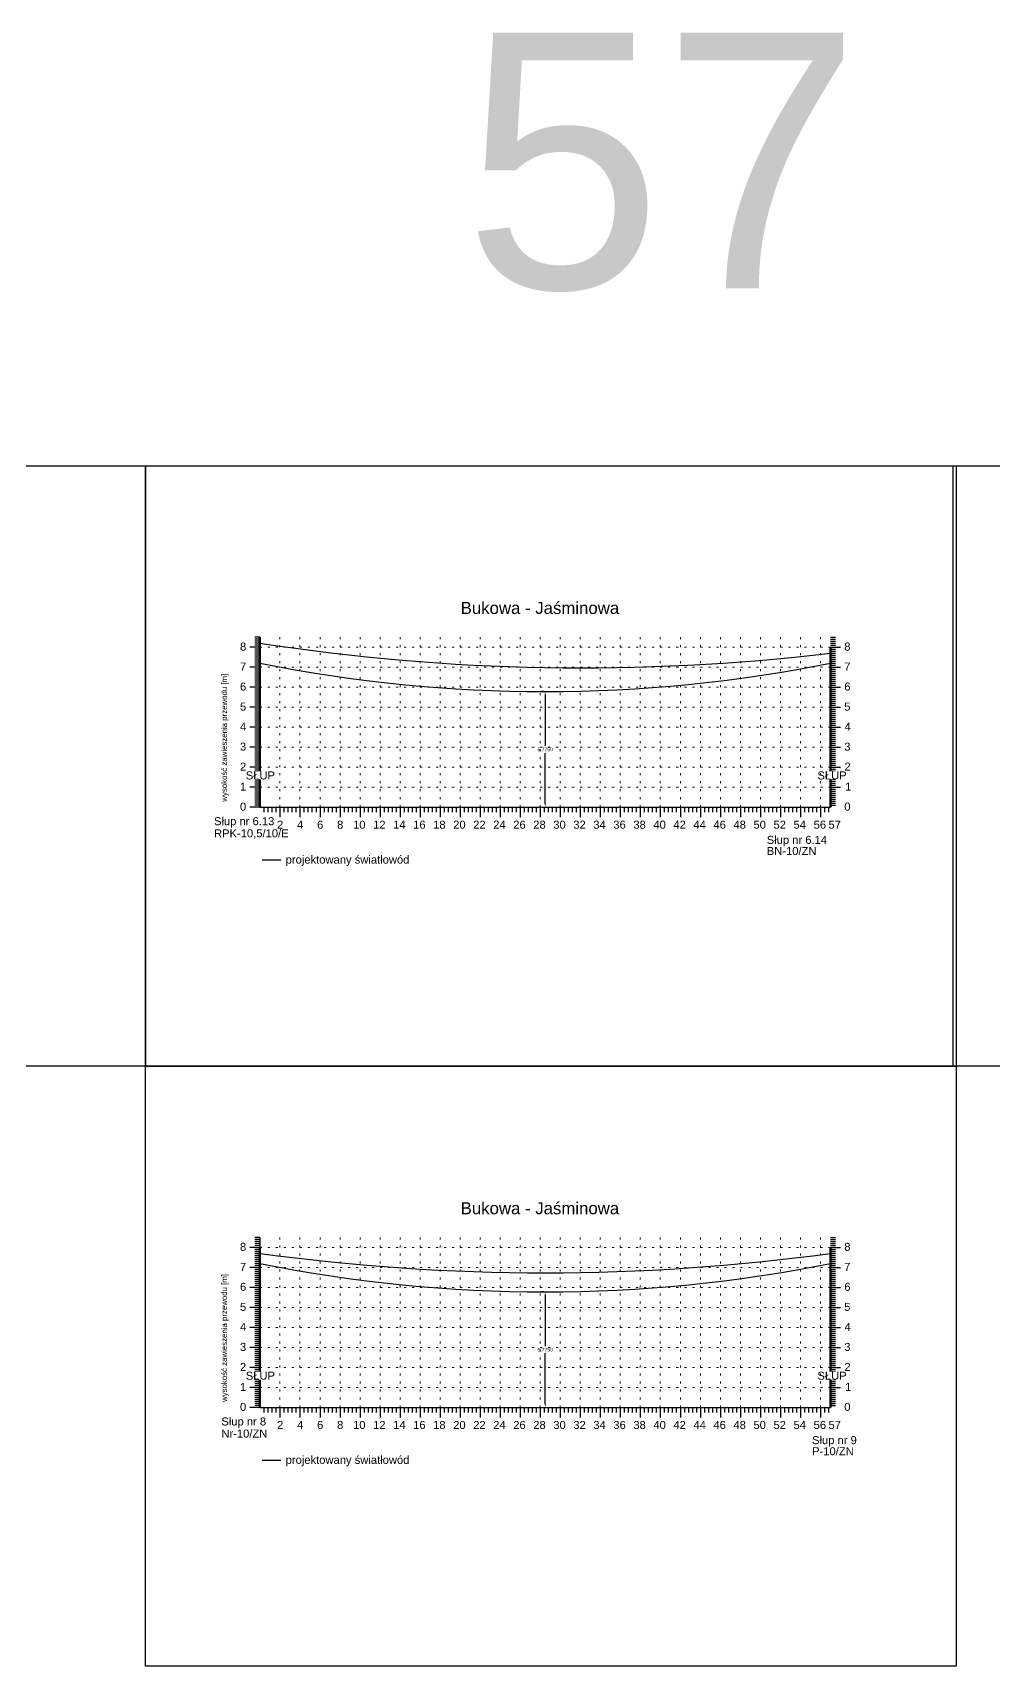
# Model space of a CAD drawing. Header units: metres. Extents: x -155 to 1812, y 681 to 886.
# Drawn here: x 1465.5 to 1513.5, y 800.5 to 882.2 of the extents above; entities that cross this region are included whole.
import ezdxf

# ---------------------------------------------------------------- set-up
doc = ezdxf.new("R2010")
doc.units = ezdxf.units.M
doc.header["$MEASUREMENT"] = 0
doc.linetypes.add('ACAD_ISO07W100', pattern=[3, 0, -3])
doc.styles.get("Standard").update_dxf_attribs({"font": 'arial.ttf'})
doc.dimstyles.get("Standard").update_dxf_attribs({"dimtxt": 0.18, "dimasz": 0.18, "dimexe": 0.18, "dimexo": 0.0625, "dimgap": 0.09, "dimtad": 0, "dimtih": 1, "dimtoh": 1, "dimdec": 4, "dimzin": 0, "dimdsep": 46, "dimtxsty": 'Standard', "dimcen": 0.09, "dimadec": 0, "dimazin": 0, "dimtfac": 1, "dimtdec": 4, "dimtofl": 0, "dimtmove": 0, "dimatfit": 3, "dimfxl": 1, "dimtolj": 1, "dimtzin": 0, "dimarcsym": 0})

# ---------------------------------------------------------------- blocks, each defined once
blk = doc.blocks.new('*D280')
at = {"color": 0, "lineweight": -2}
for p, q in [((1491.063, 849.236), (1490.945, 849.236)), ((1491.125, 849.056), (1491.125, 846.53)), ((1491.125, 843.641), (1491.125, 846.166)), ((1479.538, 843.461), (1491.305, 843.461))]:
    blk.add_line(p, q, dxfattribs=at)
at = {"color": 0}
for points in [[(1491.155, 849.056), (1491.095, 849.056), (1491.125, 849.236)], [(1491.095, 843.641), (1491.155, 843.641), (1491.125, 843.461)]]:
    blk.add_solid(points, dxfattribs=at)
at = {"layer": 'Defpoints', "color": 0}
for p in [(1491.125, 849.236), (1479.475, 843.461), (1491.125, 843.461)]:
    blk.add_point(p, dxfattribs=at)
at = {"color": 0, "lineweight": 25, "insert": (1491.125, 846.348), "char_height": 0.18, "attachment_point": 5}
blk.add_mtext('\\A1;5.7750', dxfattribs=at)
blk = doc.blocks.new('*D302')
at = {"color": 0, "lineweight": -2}
for p, q in [((1491.063, 819.236), (1490.945, 819.236)), ((1491.125, 819.056), (1491.125, 816.53)), ((1491.125, 813.641), (1491.125, 816.166)), ((1479.538, 813.461), (1491.305, 813.461))]:
    blk.add_line(p, q, dxfattribs=at)
at = {"color": 0}
for points in [[(1491.155, 819.056), (1491.095, 819.056), (1491.125, 819.236)], [(1491.095, 813.641), (1491.155, 813.641), (1491.125, 813.461)]]:
    blk.add_solid(points, dxfattribs=at)
at = {"layer": 'Defpoints', "color": 0}
for p in [(1491.125, 819.236), (1479.475, 813.461), (1491.125, 813.461)]:
    blk.add_point(p, dxfattribs=at)
at = {"color": 0, "lineweight": 25, "insert": (1491.125, 816.348), "char_height": 0.18, "attachment_point": 5}
blk.add_mtext('\\A1;5.7750', dxfattribs=at)

msp = doc.modelspace()

# ---------------------------------------------------------------- linework, layer by layer
for p, q in [((1476.87549, 851.96078), (1476.62549, 851.96078)), ((1476.87549, 851.86078), (1476.62549, 851.86078)), ((1476.87549, 851.76078), (1476.62549, 851.76078)), ((1476.87549, 851.66078), (1476.62549, 851.66078)), ((1476.87549, 851.96078), (1476.87549, 843.46078)), ((1505.37549, 851.96078), (1505.62549, 851.96078)), ((1505.37549, 851.86078), (1505.62549, 851.86078)), ((1505.37549, 851.76078), (1505.62549, 851.76078)), ((1505.37549, 851.66078), (1505.62549, 851.66078)), ((1476.87549, 851.46078), (1476.37549, 851.46078)), ((1476.87549, 851.46078), (1476.37549, 851.46078)), ((1476.87549, 851.56078), (1476.62549, 851.56078)), ((1476.87549, 851.36078), (1476.62549, 851.36078)), ((1476.87549, 851.26078), (1476.62549, 851.26078)), ((1476.87549, 851.16078), (1476.62549, 851.16078)), ((1476.87549, 851.06078), (1476.62549, 851.06078)), ((1476.87549, 850.96078), (1476.62549, 850.96078)), ((1476.87549, 850.86078), (1476.62549, 850.86078)), ((1476.87549, 850.76078), (1476.62549, 850.76078)), ((1505.37549, 851.56078), (1505.62549, 851.56078)), ((1505.37549, 851.46078), (1505.37549, 843.46078)), ((1505.37549, 851.46078), (1505.87549, 851.46078)), ((1505.37549, 851.46078), (1505.87549, 851.46078)), ((1505.37549, 851.36078), (1505.62549, 851.36078)), ((1505.37549, 851.26078), (1505.62549, 851.26078)), ((1505.37549, 851.16078), (1505.62549, 851.16078)), ((1505.37549, 851.06078), (1505.62549, 851.06078)), ((1505.37549, 850.96078), (1505.62549, 850.96078)), ((1505.37549, 850.86078), (1505.62549, 850.86078)), ((1505.37549, 850.76078), (1505.62549, 850.76078)), ((1476.87549, 850.46078), (1476.37549, 850.46078)), ((1476.87549, 850.46078), (1476.37549, 850.46078)), ((1476.87549, 850.66078), (1476.62549, 850.66078)), ((1476.87549, 850.56078), (1476.62549, 850.56078)), ((1476.87549, 850.36078), (1476.62549, 850.36078)), ((1476.87549, 850.26078), (1476.62549, 850.26078)), ((1476.87549, 850.16078), (1476.62549, 850.16078)), ((1476.87549, 850.06078), (1476.62549, 850.06078)), ((1476.87549, 849.96078), (1476.62549, 849.96078)), ((1505.37549, 850.66078), (1505.62549, 850.66078)), ((1505.37549, 850.56078), (1505.62549, 850.56078)), ((1505.37549, 850.46078), (1505.87549, 850.46078)), ((1505.37549, 850.46078), (1505.87549, 850.46078)), ((1505.37549, 850.36078), (1505.62549, 850.36078)), ((1505.37549, 850.26078), (1505.62549, 850.26078)), ((1505.37549, 850.16078), (1505.62549, 850.16078)), ((1505.37549, 850.06078), (1505.62549, 850.06078)), ((1505.37549, 849.96078), (1505.62549, 849.96078)), ((1476.87549, 849.46078), (1476.37549, 849.46078)), ((1476.87549, 849.46078), (1476.37549, 849.46078)), ((1476.87549, 849.86078), (1476.62549, 849.86078)), ((1476.87549, 849.76078), (1476.62549, 849.76078)), ((1476.87549, 849.66078), (1476.62549, 849.66078)), ((1476.87549, 849.56078), (1476.62549, 849.56078)), ((1476.87549, 849.36078), (1476.62549, 849.36078)), ((1476.87549, 849.26078), (1476.62549, 849.26078)), ((1476.87549, 849.16078), (1476.62549, 849.16078)), ((1505.37549, 849.86078), (1505.62549, 849.86078)), ((1505.37549, 849.76078), (1505.62549, 849.76078)), ((1505.37549, 849.66078), (1505.62549, 849.66078)), ((1505.37549, 849.56078), (1505.62549, 849.56078)), ((1505.37549, 849.46078), (1505.87549, 849.46078)), ((1505.37549, 849.46078), (1505.87549, 849.46078)), ((1505.37549, 849.36078), (1505.62549, 849.36078)), ((1505.37549, 849.26078), (1505.62549, 849.26078)), ((1505.37549, 849.16078), (1505.62549, 849.16078)), ((1476.87549, 848.46078), (1476.37549, 848.46078)), ((1476.87549, 848.46078), (1476.37549, 848.46078)), ((1476.87549, 849.06078), (1476.62549, 849.06078)), ((1476.87549, 848.96078), (1476.62549, 848.96078)), ((1476.87549, 848.86078), (1476.62549, 848.86078)), ((1476.87549, 848.76078), (1476.62549, 848.76078)), ((1476.87549, 848.66078), (1476.62549, 848.66078)), ((1476.87549, 848.56078), (1476.62549, 848.56078)), ((1476.87549, 848.36078), (1476.62549, 848.36078)), ((1505.37549, 849.06078), (1505.62549, 849.06078)), ((1505.37549, 848.96078), (1505.62549, 848.96078)), ((1505.37549, 848.86078), (1505.62549, 848.86078)), ((1505.37549, 848.76078), (1505.62549, 848.76078)), ((1505.37549, 848.66078), (1505.62549, 848.66078)), ((1505.37549, 848.56078), (1505.62549, 848.56078)), ((1505.37549, 848.46078), (1505.87549, 848.46078)), ((1505.37549, 848.46078), (1505.87549, 848.46078)), ((1505.37549, 848.36078), (1505.62549, 848.36078)), ((1476.87549, 848.26078), (1476.62549, 848.26078)), ((1476.87549, 848.16078), (1476.62549, 848.16078)), ((1476.87549, 848.06078), (1476.62549, 848.06078)), ((1476.87549, 847.96078), (1476.62549, 847.96078)), ((1476.87549, 847.86078), (1476.62549, 847.86078)), ((1476.87549, 847.76078), (1476.62549, 847.76078)), ((1476.87549, 847.66078), (1476.62549, 847.66078)), ((1476.87549, 847.56078), (1476.62549, 847.56078)), ((1505.37549, 848.26078), (1505.62549, 848.26078)), ((1505.37549, 848.16078), (1505.62549, 848.16078)), ((1505.37549, 848.06078), (1505.62549, 848.06078)), ((1505.37549, 847.96078), (1505.62549, 847.96078)), ((1505.37549, 847.86078), (1505.62549, 847.86078)), ((1505.37549, 847.76078), (1505.62549, 847.76078)), ((1505.37549, 847.66078), (1505.62549, 847.66078)), ((1505.37549, 847.56078), (1505.62549, 847.56078)), ((1476.87549, 847.46078), (1476.37549, 847.46078)), ((1476.87549, 847.46078), (1476.37549, 847.46078)), ((1476.87549, 847.36078), (1476.62549, 847.36078)), ((1476.87549, 847.26078), (1476.62549, 847.26078)), ((1476.87549, 847.16078), (1476.62549, 847.16078)), ((1476.87549, 847.06078), (1476.62549, 847.06078)), ((1476.87549, 846.96078), (1476.62549, 846.96078)), ((1476.87549, 846.86078), (1476.62549, 846.86078)), ((1476.87549, 846.76078), (1476.62549, 846.76078)), ((1505.37549, 847.46078), (1505.87549, 847.46078)), ((1505.37549, 847.46078), (1505.87549, 847.46078)), ((1505.37549, 847.36078), (1505.62549, 847.36078)), ((1505.37549, 847.26078), (1505.62549, 847.26078)), ((1505.37549, 847.16078), (1505.62549, 847.16078)), ((1505.37549, 847.06078), (1505.62549, 847.06078)), ((1505.37549, 846.96078), (1505.62549, 846.96078)), ((1505.37549, 846.86078), (1505.62549, 846.86078)), ((1505.37549, 846.76078), (1505.62549, 846.76078)), ((1476.87549, 846.46078), (1476.37549, 846.46078)), ((1476.87549, 846.46078), (1476.37549, 846.46078)), ((1476.87549, 846.66078), (1476.62549, 846.66078)), ((1476.87549, 846.56078), (1476.62549, 846.56078)), ((1476.87549, 846.36078), (1476.62549, 846.36078)), ((1476.87549, 846.26078), (1476.62549, 846.26078)), ((1476.87549, 846.16078), (1476.62549, 846.16078)), ((1476.87549, 846.06078), (1476.62549, 846.06078)), ((1476.87549, 845.96078), (1476.62549, 845.96078)), ((1476.87549, 845.86078), (1476.62549, 845.86078)), ((1505.37549, 846.66078), (1505.62549, 846.66078)), ((1505.37549, 846.56078), (1505.62549, 846.56078)), ((1505.37549, 846.46078), (1505.87549, 846.46078)), ((1505.37549, 846.46078), (1505.87549, 846.46078)), ((1505.37549, 846.36078), (1505.62549, 846.36078)), ((1505.37549, 846.26078), (1505.62549, 846.26078)), ((1505.37549, 846.16078), (1505.62549, 846.16078)), ((1505.37549, 846.06078), (1505.62549, 846.06078)), ((1505.37549, 845.96078), (1505.62549, 845.96078)), ((1505.37549, 845.86078), (1505.62549, 845.86078)), ((1476.87549, 845.46078), (1476.37549, 845.46078)), ((1476.87549, 845.46078), (1476.37549, 845.46078)), ((1476.87549, 845.76078), (1476.62549, 845.76078)), ((1476.87549, 845.66078), (1476.62549, 845.66078)), ((1476.87549, 845.56078), (1476.62549, 845.56078)), ((1476.87549, 845.36078), (1476.62549, 845.36078)), ((1476.87549, 845.26078), (1476.62549, 845.26078)), ((1476.87549, 845.16078), (1476.62549, 845.16078)), ((1476.87549, 845.06078), (1476.62549, 845.06078)), ((1505.37549, 845.76078), (1505.62549, 845.76078)), ((1505.37549, 845.66078), (1505.62549, 845.66078)), ((1505.37549, 845.56078), (1505.62549, 845.56078)), ((1505.37549, 845.46078), (1505.87549, 845.46078)), ((1505.37549, 845.46078), (1505.87549, 845.46078)), ((1505.37549, 845.36078), (1505.62549, 845.36078)), ((1505.37549, 845.26078), (1505.62549, 845.26078)), ((1505.37549, 845.16078), (1505.62549, 845.16078)), ((1505.37549, 845.06078), (1505.62549, 845.06078)), ((1476.87549, 844.46078), (1476.37549, 844.46078)), ((1476.87549, 844.46078), (1476.37549, 844.46078)), ((1476.87549, 844.96078), (1476.62549, 844.96078)), ((1476.87549, 844.86078), (1476.62549, 844.86078)), ((1476.87549, 844.76078), (1476.62549, 844.76078)), ((1476.87549, 844.66078), (1476.62549, 844.66078)), ((1476.87549, 844.56078), (1476.62549, 844.56078)), ((1476.87549, 844.36078), (1476.62549, 844.36078)), ((1476.87549, 844.26078), (1476.62549, 844.26078)), ((1505.37549, 844.96078), (1505.62549, 844.96078)), ((1505.37549, 844.86078), (1505.62549, 844.86078)), ((1505.37549, 844.76078), (1505.62549, 844.76078)), ((1505.37549, 844.66078), (1505.62549, 844.66078)), ((1505.37549, 844.56078), (1505.62549, 844.56078)), ((1505.37549, 844.46078), (1505.87549, 844.46078)), ((1505.37549, 844.46078), (1505.87549, 844.46078)), ((1505.37549, 844.36078), (1505.62549, 844.36078)), ((1505.37549, 844.26078), (1505.62549, 844.26078)), ((1476.87549, 843.46078), (1476.37549, 843.46078)), ((1476.87549, 844.16078), (1476.62549, 844.16078)), ((1476.87549, 844.06078), (1476.62549, 844.06078)), ((1476.87549, 843.96078), (1476.62549, 843.96078)), ((1476.87549, 843.86078), (1476.62549, 843.86078)), ((1476.87549, 843.76078), (1476.62549, 843.76078)), ((1476.87549, 843.66078), (1476.62549, 843.66078)), ((1476.87549, 843.56078), (1476.62549, 843.56078)), ((1476.87549, 843.46078), (1476.62549, 843.46078)), ((1476.87549, 843.46078), (1503.37549, 843.46078)), ((1477.07549, 843.46078), (1477.07549, 843.21078)), ((1477.27549, 843.46078), (1477.27549, 843.21078)), ((1477.47549, 843.46078), (1477.47549, 843.21078)), ((1477.67549, 843.46078), (1477.67549, 843.21078)), ((1477.87549, 843.46078), (1477.87549, 842.96078)), ((1478.07549, 843.46078), (1478.07549, 843.21078)), ((1478.27549, 843.46078), (1478.27549, 843.21078)), ((1478.47549, 843.46078), (1478.47549, 843.21078)), ((1478.67549, 843.46078), (1478.67549, 843.21078)), ((1478.87549, 843.46078), (1478.87549, 842.96078)), ((1479.07549, 843.46078), (1479.07549, 843.21078)), ((1479.27549, 843.46078), (1479.27549, 843.21078)), ((1479.47549, 843.46078), (1479.47549, 843.21078)), ((1479.67549, 843.46078), (1479.67549, 843.21078)), ((1479.87549, 843.46078), (1479.87549, 842.96078)), ((1480.07549, 843.46078), (1480.07549, 843.21078)), ((1480.27549, 843.46078), (1480.27549, 843.21078)), ((1480.47549, 843.46078), (1480.47549, 843.21078)), ((1480.67549, 843.46078), (1480.67549, 843.21078)), ((1480.87549, 843.46078), (1480.87549, 842.96078)), ((1481.07549, 843.46078), (1481.07549, 843.21078)), ((1481.27549, 843.46078), (1481.27549, 843.21078)), ((1481.47549, 843.46078), (1481.47549, 843.21078)), ((1481.67549, 843.46078), (1481.67549, 843.21078)), ((1481.87549, 843.46078), (1481.87549, 842.96078)), ((1482.07549, 843.46078), (1482.07549, 843.21078)), ((1482.27549, 843.46078), (1482.27549, 843.21078)), ((1482.47549, 843.46078), (1482.47549, 843.21078)), ((1482.67549, 843.46078), (1482.67549, 843.21078)), ((1482.87549, 843.46078), (1482.87549, 842.96078)), ((1483.07549, 843.46078), (1483.07549, 843.21078)), ((1483.27549, 843.46078), (1483.27549, 843.21078)), ((1483.47549, 843.46078), (1483.47549, 843.21078)), ((1483.67549, 843.46078), (1483.67549, 843.21078)), ((1483.87549, 843.46078), (1483.87549, 842.96078)), ((1484.07549, 843.46078), (1484.07549, 843.21078)), ((1484.27549, 843.46078), (1484.27549, 843.21078)), ((1484.47549, 843.46078), (1484.47549, 843.21078)), ((1484.67549, 843.46078), (1484.67549, 843.21078)), ((1484.87549, 843.46078), (1484.87549, 842.96078)), ((1485.07549, 843.46078), (1485.07549, 843.21078)), ((1485.27549, 843.46078), (1485.27549, 843.21078)), ((1485.47549, 843.46078), (1485.47549, 843.21078)), ((1485.67549, 843.46078), (1485.67549, 843.21078)), ((1485.87549, 843.46078), (1485.87549, 842.96078)), ((1486.07549, 843.46078), (1486.07549, 843.21078)), ((1486.27549, 843.46078), (1486.27549, 843.21078)), ((1486.47549, 843.46078), (1486.47549, 843.21078)), ((1486.67549, 843.46078), (1486.67549, 843.21078)), ((1486.87549, 843.46078), (1486.87549, 842.96078)), ((1487.07549, 843.46078), (1487.07549, 843.21078)), ((1487.27549, 843.46078), (1487.27549, 843.21078)), ((1487.47549, 843.46078), (1487.47549, 843.21078)), ((1487.67549, 843.46078), (1487.67549, 843.21078)), ((1487.87549, 843.46078), (1487.87549, 842.96078)), ((1488.07549, 843.46078), (1488.07549, 843.21078)), ((1488.27549, 843.46078), (1488.27549, 843.21078)), ((1488.47549, 843.46078), (1488.47549, 843.21078)), ((1488.67549, 843.46078), (1488.67549, 843.21078)), ((1488.87549, 843.46078), (1488.87549, 842.96078)), ((1489.07549, 843.46078), (1489.07549, 843.21078)), ((1489.27549, 843.46078), (1489.27549, 843.21078)), ((1489.47549, 843.46078), (1489.47549, 843.21078)), ((1489.67549, 843.46078), (1489.67549, 843.21078)), ((1489.87549, 843.46078), (1489.87549, 842.96078)), ((1490.07549, 843.46078), (1490.07549, 843.21078)), ((1490.27549, 843.46078), (1490.27549, 843.21078)), ((1490.47549, 843.46078), (1490.47549, 843.21078)), ((1490.67549, 843.46078), (1490.67549, 843.21078)), ((1490.87549, 843.46078), (1490.87549, 842.96078)), ((1491.07549, 843.46078), (1491.07549, 843.21078)), ((1491.27549, 843.46078), (1491.27549, 843.21078)), ((1491.47549, 843.46078), (1491.47549, 843.21078)), ((1491.67549, 843.46078), (1491.67549, 843.21078)), ((1491.87549, 843.46078), (1491.87549, 842.96078)), ((1492.07549, 843.46078), (1492.07549, 843.21078)), ((1492.27549, 843.46078), (1492.27549, 843.21078)), ((1492.47549, 843.46078), (1492.47549, 843.21078)), ((1492.67549, 843.46078), (1492.67549, 843.21078)), ((1492.87549, 843.46078), (1492.87549, 842.96078)), ((1493.07549, 843.46078), (1493.07549, 843.21078)), ((1493.27549, 843.46078), (1493.27549, 843.21078)), ((1493.47549, 843.46078), (1493.47549, 843.21078)), ((1493.67549, 843.46078), (1493.67549, 843.21078)), ((1493.87549, 843.46078), (1493.87549, 842.96078)), ((1494.07549, 843.46078), (1494.07549, 843.21078)), ((1494.27549, 843.46078), (1494.27549, 843.21078)), ((1494.47549, 843.46078), (1494.47549, 843.21078)), ((1494.67549, 843.46078), (1494.67549, 843.21078)), ((1494.87549, 843.46078), (1494.87549, 842.96078)), ((1495.07549, 843.46078), (1495.07549, 843.21078)), ((1495.27549, 843.46078), (1495.27549, 843.21078)), ((1495.47549, 843.46078), (1495.47549, 843.21078)), ((1495.67549, 843.46078), (1495.67549, 843.21078)), ((1495.87549, 843.46078), (1495.87549, 842.96078)), ((1495.87549, 843.46078), (1495.87549, 842.96078)), ((1496.07549, 843.46078), (1496.07549, 843.21078)), ((1496.27549, 843.46078), (1496.27549, 843.21078)), ((1496.47549, 843.46078), (1496.47549, 843.21078)), ((1496.67549, 843.46078), (1496.67549, 843.21078)), ((1496.87549, 843.46078), (1496.87549, 842.96078)), ((1496.87549, 843.46078), (1496.87549, 842.96078)), ((1497.07549, 843.46078), (1497.07549, 843.21078)), ((1497.27549, 843.46078), (1497.27549, 843.21078)), ((1497.47549, 843.46078), (1497.47549, 843.21078)), ((1497.67549, 843.46078), (1497.67549, 843.21078)), ((1497.87549, 843.46078), (1497.87549, 842.96078)), ((1497.87549, 843.46078), (1497.87549, 842.96078)), ((1498.07549, 843.46078), (1498.07549, 843.21078)), ((1498.27549, 843.46078), (1498.27549, 843.21078)), ((1498.47549, 843.46078), (1498.47549, 843.21078)), ((1498.67549, 843.46078), (1498.67549, 843.21078)), ((1498.87549, 843.46078), (1498.87549, 842.96078)), ((1498.87549, 843.46078), (1498.87549, 842.96078)), ((1499.07549, 843.46078), (1499.07549, 843.21078)), ((1499.27549, 843.46078), (1499.27549, 843.21078)), ((1499.47549, 843.46078), (1499.47549, 843.21078)), ((1499.67549, 843.46078), (1499.67549, 843.21078)), ((1499.87549, 843.46078), (1499.87549, 842.96078)), ((1499.87549, 843.46078), (1499.87549, 842.96078)), ((1500.07549, 843.46078), (1500.07549, 843.21078)), ((1500.27549, 843.46078), (1500.27549, 843.21078)), ((1500.47549, 843.46078), (1500.47549, 843.21078)), ((1500.67549, 843.46078), (1500.67549, 843.21078)), ((1500.87549, 843.46078), (1500.87549, 842.96078)), ((1500.87549, 843.46078), (1500.87549, 842.96078)), ((1501.07549, 843.46078), (1501.07549, 843.21078)), ((1501.27549, 843.46078), (1501.27549, 843.21078)), ((1501.37549, 843.46078), (1501.87549, 843.46078)), ((1501.47549, 843.46078), (1501.47549, 843.21078)), ((1501.67549, 843.46078), (1501.67549, 843.21078)), ((1501.87549, 843.46078), (1501.87549, 842.96078)), ((1501.87549, 843.46078), (1501.87549, 842.96078)), ((1502.07549, 843.46078), (1502.07549, 843.21078)), ((1502.27549, 843.46078), (1502.27549, 843.21078)), ((1502.47549, 843.46078), (1502.47549, 843.21078)), ((1502.67549, 843.46078), (1502.67549, 843.21078)), ((1502.87549, 843.46078), (1502.87549, 842.96078)), ((1502.87549, 843.46078), (1502.87549, 842.96078)), ((1503.07549, 843.46078), (1503.07549, 843.21078)), ((1503.27549, 843.46078), (1503.27549, 843.21078)), ((1503.47549, 843.46078), (1503.47549, 843.21078)), ((1503.67549, 843.46078), (1503.67549, 843.21078)), ((1503.87549, 843.46078), (1503.87549, 842.96078)), ((1504.07549, 843.46078), (1504.07549, 843.21078)), ((1504.07549, 843.46078), (1504.07549, 843.21078)), ((1504.27549, 843.46078), (1504.27549, 843.21078)), ((1504.27549, 843.46078), (1504.27549, 843.21078)), ((1504.37549, 843.46078), (1504.62549, 843.46078)), ((1504.47549, 843.46078), (1504.47549, 843.21078)), ((1504.67549, 843.46078), (1504.67549, 843.21078)), ((1504.87549, 843.46078), (1504.87549, 842.96078)), ((1505.07549, 843.46078), (1505.07549, 843.21078)), ((1505.27549, 843.46078), (1505.27549, 843.21078)), ((1505.37549, 844.16078), (1505.62549, 844.16078)), ((1505.37549, 844.06078), (1505.62549, 844.06078)), ((1505.37549, 843.96078), (1505.62549, 843.96078)), ((1505.37549, 843.86078), (1505.62549, 843.86078)), ((1505.37549, 843.76078), (1505.62549, 843.76078)), ((1505.37549, 843.66078), (1505.62549, 843.66078)), ((1505.37549, 843.56078), (1505.62549, 843.56078)), ((1476.87549, 821.46078), (1476.37549, 821.46078)), ((1476.87549, 821.46078), (1476.37549, 821.46078)), ((1476.87549, 821.96078), (1476.62549, 821.96078)), ((1476.87549, 821.86078), (1476.62549, 821.86078)), ((1476.87549, 821.76078), (1476.62549, 821.76078)), ((1476.87549, 821.66078), (1476.62549, 821.66078)), ((1476.87549, 821.56078), (1476.62549, 821.56078)), ((1476.87549, 821.36078), (1476.62549, 821.36078)), ((1476.87549, 821.96078), (1476.87549, 813.46078)), ((1505.37549, 821.96078), (1505.62549, 821.96078)), ((1505.37549, 821.86078), (1505.62549, 821.86078)), ((1505.37549, 821.76078), (1505.62549, 821.76078)), ((1505.37549, 821.66078), (1505.62549, 821.66078)), ((1505.37549, 821.56078), (1505.62549, 821.56078)), ((1505.37549, 821.46078), (1505.37549, 813.46078)), ((1505.37549, 821.46078), (1505.87549, 821.46078)), ((1505.37549, 821.46078), (1505.87549, 821.46078)), ((1505.37549, 821.36078), (1505.62549, 821.36078)), ((1476.87549, 821.26078), (1476.62549, 821.26078)), ((1476.87549, 821.16078), (1476.62549, 821.16078)), ((1476.87549, 821.06078), (1476.62549, 821.06078)), ((1476.87549, 820.96078), (1476.62549, 820.96078)), ((1476.87549, 820.86078), (1476.62549, 820.86078)), ((1476.87549, 820.76078), (1476.62549, 820.76078)), ((1476.87549, 820.66078), (1476.62549, 820.66078)), ((1476.87549, 820.56078), (1476.62549, 820.56078)), ((1505.37549, 821.26078), (1505.62549, 821.26078)), ((1505.37549, 821.16078), (1505.62549, 821.16078)), ((1505.37549, 821.06078), (1505.62549, 821.06078)), ((1505.37549, 820.96078), (1505.62549, 820.96078)), ((1505.37549, 820.86078), (1505.62549, 820.86078)), ((1505.37549, 820.76078), (1505.62549, 820.76078)), ((1505.37549, 820.66078), (1505.62549, 820.66078)), ((1505.37549, 820.56078), (1505.62549, 820.56078)), ((1476.87549, 820.46078), (1476.37549, 820.46078)), ((1476.87549, 820.46078), (1476.37549, 820.46078)), ((1476.87549, 820.36078), (1476.62549, 820.36078)), ((1476.87549, 820.26078), (1476.62549, 820.26078)), ((1476.87549, 820.16078), (1476.62549, 820.16078)), ((1476.87549, 820.06078), (1476.62549, 820.06078)), ((1476.87549, 819.96078), (1476.62549, 819.96078)), ((1476.87549, 819.86078), (1476.62549, 819.86078)), ((1476.87549, 819.76078), (1476.62549, 819.76078)), ((1505.37549, 820.46078), (1505.87549, 820.46078)), ((1505.37549, 820.46078), (1505.87549, 820.46078)), ((1505.37549, 820.36078), (1505.62549, 820.36078)), ((1505.37549, 820.26078), (1505.62549, 820.26078)), ((1505.37549, 820.16078), (1505.62549, 820.16078)), ((1505.37549, 820.06078), (1505.62549, 820.06078)), ((1505.37549, 819.96078), (1505.62549, 819.96078)), ((1505.37549, 819.86078), (1505.62549, 819.86078)), ((1505.37549, 819.76078), (1505.62549, 819.76078)), ((1476.87549, 819.46078), (1476.37549, 819.46078)), ((1476.87549, 819.46078), (1476.37549, 819.46078)), ((1476.87549, 819.66078), (1476.62549, 819.66078)), ((1476.87549, 819.56078), (1476.62549, 819.56078)), ((1476.87549, 819.36078), (1476.62549, 819.36078)), ((1476.87549, 819.26078), (1476.62549, 819.26078)), ((1476.87549, 819.16078), (1476.62549, 819.16078)), ((1476.87549, 819.06078), (1476.62549, 819.06078)), ((1476.87549, 818.96078), (1476.62549, 818.96078)), ((1505.37549, 819.66078), (1505.62549, 819.66078)), ((1505.37549, 819.56078), (1505.62549, 819.56078)), ((1505.37549, 819.46078), (1505.87549, 819.46078)), ((1505.37549, 819.46078), (1505.87549, 819.46078)), ((1505.37549, 819.36078), (1505.62549, 819.36078)), ((1505.37549, 819.26078), (1505.62549, 819.26078)), ((1505.37549, 819.16078), (1505.62549, 819.16078)), ((1505.37549, 819.06078), (1505.62549, 819.06078)), ((1505.37549, 818.96078), (1505.62549, 818.96078)), ((1476.87549, 818.46078), (1476.37549, 818.46078)), ((1476.87549, 818.46078), (1476.37549, 818.46078)), ((1476.87549, 818.86078), (1476.62549, 818.86078)), ((1476.87549, 818.76078), (1476.62549, 818.76078)), ((1476.87549, 818.66078), (1476.62549, 818.66078)), ((1476.87549, 818.56078), (1476.62549, 818.56078)), ((1476.87549, 818.36078), (1476.62549, 818.36078)), ((1476.87549, 818.26078), (1476.62549, 818.26078)), ((1476.87549, 818.16078), (1476.62549, 818.16078)), ((1505.37549, 818.86078), (1505.62549, 818.86078)), ((1505.37549, 818.76078), (1505.62549, 818.76078)), ((1505.37549, 818.66078), (1505.62549, 818.66078)), ((1505.37549, 818.56078), (1505.62549, 818.56078)), ((1505.37549, 818.46078), (1505.87549, 818.46078)), ((1505.37549, 818.46078), (1505.87549, 818.46078)), ((1505.37549, 818.36078), (1505.62549, 818.36078)), ((1505.37549, 818.26078), (1505.62549, 818.26078)), ((1505.37549, 818.16078), (1505.62549, 818.16078)), ((1476.87549, 817.46078), (1476.37549, 817.46078)), ((1476.87549, 817.46078), (1476.37549, 817.46078)), ((1476.87549, 818.06078), (1476.62549, 818.06078)), ((1476.87549, 817.96078), (1476.62549, 817.96078)), ((1476.87549, 817.86078), (1476.62549, 817.86078)), ((1476.87549, 817.76078), (1476.62549, 817.76078)), ((1476.87549, 817.66078), (1476.62549, 817.66078)), ((1476.87549, 817.56078), (1476.62549, 817.56078)), ((1476.87549, 817.36078), (1476.62549, 817.36078)), ((1505.37549, 818.06078), (1505.62549, 818.06078)), ((1505.37549, 817.96078), (1505.62549, 817.96078)), ((1505.37549, 817.86078), (1505.62549, 817.86078)), ((1505.37549, 817.76078), (1505.62549, 817.76078)), ((1505.37549, 817.66078), (1505.62549, 817.66078)), ((1505.37549, 817.56078), (1505.62549, 817.56078)), ((1505.37549, 817.46078), (1505.87549, 817.46078)), ((1505.37549, 817.46078), (1505.87549, 817.46078)), ((1505.37549, 817.36078), (1505.62549, 817.36078)), ((1476.87549, 816.46078), (1476.37549, 816.46078)), ((1476.87549, 816.46078), (1476.37549, 816.46078)), ((1476.87549, 817.26078), (1476.62549, 817.26078)), ((1476.87549, 817.16078), (1476.62549, 817.16078)), ((1476.87549, 817.06078), (1476.62549, 817.06078)), ((1476.87549, 816.96078), (1476.62549, 816.96078)), ((1476.87549, 816.86078), (1476.62549, 816.86078)), ((1476.87549, 816.76078), (1476.62549, 816.76078)), ((1476.87549, 816.66078), (1476.62549, 816.66078)), ((1476.87549, 816.56078), (1476.62549, 816.56078)), ((1505.37549, 817.26078), (1505.62549, 817.26078)), ((1505.37549, 817.16078), (1505.62549, 817.16078)), ((1505.37549, 817.06078), (1505.62549, 817.06078)), ((1505.37549, 816.96078), (1505.62549, 816.96078)), ((1505.37549, 816.86078), (1505.62549, 816.86078)), ((1505.37549, 816.76078), (1505.62549, 816.76078)), ((1505.37549, 816.66078), (1505.62549, 816.66078)), ((1505.37549, 816.56078), (1505.62549, 816.56078)), ((1505.37549, 816.46078), (1505.87549, 816.46078)), ((1505.37549, 816.46078), (1505.87549, 816.46078)), ((1476.87549, 816.36078), (1476.62549, 816.36078)), ((1476.87549, 816.26078), (1476.62549, 816.26078)), ((1476.87549, 816.16078), (1476.62549, 816.16078)), ((1476.87549, 816.06078), (1476.62549, 816.06078)), ((1476.87549, 815.96078), (1476.62549, 815.96078)), ((1476.87549, 815.86078), (1476.62549, 815.86078)), ((1476.87549, 815.76078), (1476.62549, 815.76078)), ((1476.87549, 815.66078), (1476.62549, 815.66078)), ((1505.37549, 816.36078), (1505.62549, 816.36078)), ((1505.37549, 816.26078), (1505.62549, 816.26078)), ((1505.37549, 816.16078), (1505.62549, 816.16078)), ((1505.37549, 816.06078), (1505.62549, 816.06078)), ((1505.37549, 815.96078), (1505.62549, 815.96078)), ((1505.37549, 815.86078), (1505.62549, 815.86078)), ((1505.37549, 815.76078), (1505.62549, 815.76078)), ((1505.37549, 815.66078), (1505.62549, 815.66078)), ((1476.87549, 815.46078), (1476.37549, 815.46078)), ((1476.87549, 815.46078), (1476.37549, 815.46078)), ((1476.87549, 815.56078), (1476.62549, 815.56078)), ((1476.87549, 815.36078), (1476.62549, 815.36078)), ((1476.87549, 815.26078), (1476.62549, 815.26078)), ((1476.87549, 815.16078), (1476.62549, 815.16078)), ((1476.87549, 815.06078), (1476.62549, 815.06078)), ((1476.87549, 814.96078), (1476.62549, 814.96078)), ((1476.87549, 814.86078), (1476.62549, 814.86078)), ((1505.37549, 815.56078), (1505.62549, 815.56078)), ((1505.37549, 815.46078), (1505.87549, 815.46078)), ((1505.37549, 815.46078), (1505.87549, 815.46078)), ((1505.37549, 815.36078), (1505.62549, 815.36078)), ((1505.37549, 815.26078), (1505.62549, 815.26078)), ((1505.37549, 815.16078), (1505.62549, 815.16078)), ((1505.37549, 815.06078), (1505.62549, 815.06078)), ((1505.37549, 814.96078), (1505.62549, 814.96078)), ((1505.37549, 814.86078), (1505.62549, 814.86078)), ((1476.87549, 814.46078), (1476.37549, 814.46078)), ((1476.87549, 814.46078), (1476.37549, 814.46078)), ((1476.87549, 814.76078), (1476.62549, 814.76078)), ((1476.87549, 814.66078), (1476.62549, 814.66078)), ((1476.87549, 814.56078), (1476.62549, 814.56078)), ((1476.87549, 814.36078), (1476.62549, 814.36078)), ((1476.87549, 814.26078), (1476.62549, 814.26078)), ((1476.87549, 814.16078), (1476.62549, 814.16078)), ((1476.87549, 814.06078), (1476.62549, 814.06078)), ((1505.37549, 814.76078), (1505.62549, 814.76078)), ((1505.37549, 814.66078), (1505.62549, 814.66078)), ((1505.37549, 814.56078), (1505.62549, 814.56078)), ((1505.37549, 814.46078), (1505.87549, 814.46078)), ((1505.37549, 814.46078), (1505.87549, 814.46078)), ((1505.37549, 814.36078), (1505.62549, 814.36078)), ((1505.37549, 814.26078), (1505.62549, 814.26078)), ((1505.37549, 814.16078), (1505.62549, 814.16078)), ((1505.37549, 814.06078), (1505.62549, 814.06078)), ((1476.87549, 813.46078), (1476.37549, 813.46078)), ((1476.87549, 813.96078), (1476.62549, 813.96078)), ((1476.87549, 813.86078), (1476.62549, 813.86078)), ((1476.87549, 813.76078), (1476.62549, 813.76078)), ((1476.87549, 813.66078), (1476.62549, 813.66078)), ((1476.87549, 813.56078), (1476.62549, 813.56078)), ((1476.87549, 813.46078), (1476.62549, 813.46078)), ((1476.87549, 813.46078), (1503.37549, 813.46078)), ((1477.07549, 813.46078), (1477.07549, 813.21078)), ((1477.27549, 813.46078), (1477.27549, 813.21078)), ((1477.47549, 813.46078), (1477.47549, 813.21078)), ((1477.67549, 813.46078), (1477.67549, 813.21078)), ((1477.87549, 813.46078), (1477.87549, 812.96078)), ((1478.07549, 813.46078), (1478.07549, 813.21078)), ((1478.27549, 813.46078), (1478.27549, 813.21078)), ((1478.47549, 813.46078), (1478.47549, 813.21078)), ((1478.67549, 813.46078), (1478.67549, 813.21078)), ((1478.87549, 813.46078), (1478.87549, 812.96078)), ((1479.07549, 813.46078), (1479.07549, 813.21078)), ((1479.27549, 813.46078), (1479.27549, 813.21078)), ((1479.47549, 813.46078), (1479.47549, 813.21078)), ((1479.67549, 813.46078), (1479.67549, 813.21078)), ((1479.87549, 813.46078), (1479.87549, 812.96078)), ((1480.07549, 813.46078), (1480.07549, 813.21078)), ((1480.27549, 813.46078), (1480.27549, 813.21078)), ((1480.47549, 813.46078), (1480.47549, 813.21078)), ((1480.67549, 813.46078), (1480.67549, 813.21078)), ((1480.87549, 813.46078), (1480.87549, 812.96078)), ((1481.07549, 813.46078), (1481.07549, 813.21078)), ((1481.27549, 813.46078), (1481.27549, 813.21078)), ((1481.47549, 813.46078), (1481.47549, 813.21078)), ((1481.67549, 813.46078), (1481.67549, 813.21078)), ((1481.87549, 813.46078), (1481.87549, 812.96078)), ((1482.07549, 813.46078), (1482.07549, 813.21078)), ((1482.27549, 813.46078), (1482.27549, 813.21078)), ((1482.47549, 813.46078), (1482.47549, 813.21078)), ((1482.67549, 813.46078), (1482.67549, 813.21078)), ((1482.87549, 813.46078), (1482.87549, 812.96078)), ((1483.07549, 813.46078), (1483.07549, 813.21078)), ((1483.27549, 813.46078), (1483.27549, 813.21078)), ((1483.47549, 813.46078), (1483.47549, 813.21078)), ((1483.67549, 813.46078), (1483.67549, 813.21078)), ((1483.87549, 813.46078), (1483.87549, 812.96078)), ((1484.07549, 813.46078), (1484.07549, 813.21078)), ((1484.27549, 813.46078), (1484.27549, 813.21078)), ((1484.47549, 813.46078), (1484.47549, 813.21078)), ((1484.67549, 813.46078), (1484.67549, 813.21078)), ((1484.87549, 813.46078), (1484.87549, 812.96078)), ((1485.07549, 813.46078), (1485.07549, 813.21078)), ((1485.27549, 813.46078), (1485.27549, 813.21078)), ((1485.47549, 813.46078), (1485.47549, 813.21078)), ((1485.67549, 813.46078), (1485.67549, 813.21078)), ((1485.87549, 813.46078), (1485.87549, 812.96078)), ((1486.07549, 813.46078), (1486.07549, 813.21078)), ((1486.27549, 813.46078), (1486.27549, 813.21078)), ((1486.47549, 813.46078), (1486.47549, 813.21078)), ((1486.67549, 813.46078), (1486.67549, 813.21078)), ((1486.87549, 813.46078), (1486.87549, 812.96078)), ((1487.07549, 813.46078), (1487.07549, 813.21078)), ((1487.27549, 813.46078), (1487.27549, 813.21078)), ((1487.47549, 813.46078), (1487.47549, 813.21078)), ((1487.67549, 813.46078), (1487.67549, 813.21078)), ((1487.87549, 813.46078), (1487.87549, 812.96078)), ((1488.07549, 813.46078), (1488.07549, 813.21078)), ((1488.27549, 813.46078), (1488.27549, 813.21078)), ((1488.47549, 813.46078), (1488.47549, 813.21078)), ((1488.67549, 813.46078), (1488.67549, 813.21078)), ((1488.87549, 813.46078), (1488.87549, 812.96078)), ((1489.07549, 813.46078), (1489.07549, 813.21078)), ((1489.27549, 813.46078), (1489.27549, 813.21078)), ((1489.47549, 813.46078), (1489.47549, 813.21078)), ((1489.67549, 813.46078), (1489.67549, 813.21078)), ((1489.87549, 813.46078), (1489.87549, 812.96078)), ((1490.07549, 813.46078), (1490.07549, 813.21078)), ((1490.27549, 813.46078), (1490.27549, 813.21078)), ((1490.47549, 813.46078), (1490.47549, 813.21078)), ((1490.67549, 813.46078), (1490.67549, 813.21078)), ((1490.87549, 813.46078), (1490.87549, 812.96078)), ((1491.07549, 813.46078), (1491.07549, 813.21078)), ((1491.27549, 813.46078), (1491.27549, 813.21078)), ((1491.47549, 813.46078), (1491.47549, 813.21078)), ((1491.67549, 813.46078), (1491.67549, 813.21078)), ((1491.87549, 813.46078), (1491.87549, 812.96078)), ((1492.07549, 813.46078), (1492.07549, 813.21078)), ((1492.27549, 813.46078), (1492.27549, 813.21078)), ((1492.47549, 813.46078), (1492.47549, 813.21078)), ((1492.67549, 813.46078), (1492.67549, 813.21078)), ((1492.87549, 813.46078), (1492.87549, 812.96078)), ((1493.07549, 813.46078), (1493.07549, 813.21078)), ((1493.27549, 813.46078), (1493.27549, 813.21078)), ((1493.47549, 813.46078), (1493.47549, 813.21078)), ((1493.67549, 813.46078), (1493.67549, 813.21078)), ((1493.87549, 813.46078), (1493.87549, 812.96078)), ((1494.07549, 813.46078), (1494.07549, 813.21078)), ((1494.27549, 813.46078), (1494.27549, 813.21078)), ((1494.47549, 813.46078), (1494.47549, 813.21078)), ((1494.67549, 813.46078), (1494.67549, 813.21078)), ((1494.87549, 813.46078), (1494.87549, 812.96078)), ((1495.07549, 813.46078), (1495.07549, 813.21078)), ((1495.27549, 813.46078), (1495.27549, 813.21078)), ((1495.47549, 813.46078), (1495.47549, 813.21078)), ((1495.67549, 813.46078), (1495.67549, 813.21078)), ((1495.87549, 813.46078), (1495.87549, 812.96078)), ((1495.87549, 813.46078), (1495.87549, 812.96078)), ((1496.07549, 813.46078), (1496.07549, 813.21078)), ((1496.27549, 813.46078), (1496.27549, 813.21078)), ((1496.47549, 813.46078), (1496.47549, 813.21078)), ((1496.67549, 813.46078), (1496.67549, 813.21078)), ((1496.87549, 813.46078), (1496.87549, 812.96078)), ((1496.87549, 813.46078), (1496.87549, 812.96078)), ((1497.07549, 813.46078), (1497.07549, 813.21078)), ((1497.27549, 813.46078), (1497.27549, 813.21078)), ((1497.47549, 813.46078), (1497.47549, 813.21078)), ((1497.67549, 813.46078), (1497.67549, 813.21078)), ((1497.87549, 813.46078), (1497.87549, 812.96078)), ((1497.87549, 813.46078), (1497.87549, 812.96078)), ((1498.07549, 813.46078), (1498.07549, 813.21078)), ((1498.27549, 813.46078), (1498.27549, 813.21078)), ((1498.47549, 813.46078), (1498.47549, 813.21078)), ((1498.67549, 813.46078), (1498.67549, 813.21078)), ((1498.87549, 813.46078), (1498.87549, 812.96078)), ((1498.87549, 813.46078), (1498.87549, 812.96078)), ((1499.07549, 813.46078), (1499.07549, 813.21078)), ((1499.27549, 813.46078), (1499.27549, 813.21078)), ((1499.47549, 813.46078), (1499.47549, 813.21078)), ((1499.67549, 813.46078), (1499.67549, 813.21078)), ((1499.87549, 813.46078), (1499.87549, 812.96078)), ((1499.87549, 813.46078), (1499.87549, 812.96078)), ((1500.07549, 813.46078), (1500.07549, 813.21078)), ((1500.27549, 813.46078), (1500.27549, 813.21078)), ((1500.47549, 813.46078), (1500.47549, 813.21078)), ((1500.67549, 813.46078), (1500.67549, 813.21078)), ((1500.87549, 813.46078), (1500.87549, 812.96078)), ((1500.87549, 813.46078), (1500.87549, 812.96078)), ((1501.07549, 813.46078), (1501.07549, 813.21078)), ((1501.27549, 813.46078), (1501.27549, 813.21078)), ((1501.37549, 813.46078), (1501.87549, 813.46078)), ((1501.47549, 813.46078), (1501.47549, 813.21078)), ((1501.67549, 813.46078), (1501.67549, 813.21078)), ((1501.87549, 813.46078), (1501.87549, 812.96078)), ((1501.87549, 813.46078), (1501.87549, 812.96078)), ((1502.07549, 813.46078), (1502.07549, 813.21078)), ((1502.27549, 813.46078), (1502.27549, 813.21078)), ((1502.47549, 813.46078), (1502.47549, 813.21078)), ((1502.67549, 813.46078), (1502.67549, 813.21078)), ((1502.87549, 813.46078), (1502.87549, 812.96078)), ((1502.87549, 813.46078), (1502.87549, 812.96078)), ((1503.07549, 813.46078), (1503.07549, 813.21078)), ((1503.27549, 813.46078), (1503.27549, 813.21078)), ((1503.47549, 813.46078), (1503.47549, 813.21078)), ((1503.67549, 813.46078), (1503.67549, 813.21078)), ((1503.87549, 813.46078), (1503.87549, 812.96078)), ((1504.07549, 813.46078), (1504.07549, 813.21078)), ((1504.07549, 813.46078), (1504.07549, 813.21078)), ((1504.27549, 813.46078), (1504.27549, 813.21078)), ((1504.27549, 813.46078), (1504.27549, 813.21078)), ((1504.37549, 813.46078), (1504.62549, 813.46078)), ((1504.47549, 813.46078), (1504.47549, 813.21078)), ((1504.67549, 813.46078), (1504.67549, 813.21078)), ((1504.87549, 813.46078), (1504.87549, 812.96078)), ((1505.07549, 813.46078), (1505.07549, 813.21078)), ((1505.27549, 813.46078), (1505.27549, 813.21078)), ((1505.37549, 813.96078), (1505.62549, 813.96078)), ((1505.37549, 813.86078), (1505.62549, 813.86078)), ((1505.37549, 813.76078), (1505.62549, 813.76078)), ((1505.37549, 813.66078), (1505.62549, 813.66078)), ((1505.37549, 813.56078), (1505.62549, 813.56078))]:
    msp.add_line(p, q)
at = {"lineweight": 100}
for p, q in [((1476.87549, 851.96078), (1476.87549, 843.46078)), ((1505.37549, 851.46078), (1505.37549, 843.46078)), ((1476.87549, 821.46078), (1476.87549, 813.46078)), ((1505.37549, 821.46078), (1505.37549, 813.46078))]:
    msp.add_line(p, q, dxfattribs=at)
at = {"linetype": 'ACAD_ISO07W100', "lineweight": 15, "ltscale": 0.1}
for p, q in [((1477.87549, 843.46078), (1477.87549, 851.96078)), ((1478.87549, 843.46078), (1478.87549, 851.96078)), ((1479.87549, 843.46078), (1479.87549, 851.96078)), ((1480.87549, 843.46078), (1480.87549, 851.96078)), ((1481.87549, 843.46078), (1481.87549, 851.96078)), ((1482.87549, 843.46078), (1482.87549, 851.96078)), ((1483.87549, 843.46078), (1483.87549, 851.96078)), ((1484.87549, 843.46078), (1484.87549, 851.96078)), ((1485.87549, 843.46078), (1485.87549, 851.96078)), ((1486.87549, 843.46078), (1486.87549, 851.96078)), ((1487.87549, 843.46078), (1487.87549, 851.96078)), ((1488.87549, 843.46078), (1488.87549, 851.96078)), ((1489.87549, 843.46078), (1489.87549, 851.96078)), ((1490.87549, 843.46078), (1490.87549, 851.96078)), ((1491.87549, 843.46078), (1491.87549, 851.96078)), ((1492.87549, 843.46078), (1492.87549, 851.96078)), ((1493.87549, 843.46078), (1493.87549, 851.96078)), ((1494.87549, 843.46078), (1494.87549, 851.96078)), ((1495.87549, 843.46078), (1495.87549, 851.96078)), ((1496.87549, 843.46078), (1496.87549, 851.96078)), ((1497.87549, 843.46078), (1497.87549, 851.96078)), ((1498.87549, 843.46078), (1498.87549, 851.96078)), ((1499.87549, 843.46078), (1499.87549, 851.96078)), ((1500.87549, 843.46078), (1500.87549, 851.96078)), ((1501.87549, 843.46078), (1501.87549, 851.96078)), ((1502.87549, 843.46078), (1502.87549, 851.96078)), ((1503.87549, 843.46078), (1503.87549, 851.96078)), ((1476.87549, 851.46078), (1505.37549, 851.46078)), ((1476.87549, 850.46078), (1505.37549, 850.46078)), ((1476.87549, 849.46078), (1505.37549, 849.46078)), ((1476.87549, 848.46078), (1505.37549, 848.46078)), ((1476.87549, 847.46078), (1505.37549, 847.46078)), ((1476.87549, 846.46078), (1505.37549, 846.46078)), ((1476.87549, 845.46078), (1505.37549, 845.46078)), ((1476.87549, 844.46078), (1505.37549, 844.46078)), ((1476.87549, 821.46078), (1505.37549, 821.46078)), ((1477.87549, 813.46078), (1477.87549, 821.96078)), ((1478.87549, 813.46078), (1478.87549, 821.96078)), ((1479.87549, 813.46078), (1479.87549, 821.96078)), ((1480.87549, 813.46078), (1480.87549, 821.96078)), ((1481.87549, 813.46078), (1481.87549, 821.96078)), ((1482.87549, 813.46078), (1482.87549, 821.96078)), ((1483.87549, 813.46078), (1483.87549, 821.96078)), ((1484.87549, 813.46078), (1484.87549, 821.96078)), ((1485.87549, 813.46078), (1485.87549, 821.96078)), ((1486.87549, 813.46078), (1486.87549, 821.96078)), ((1487.87549, 813.46078), (1487.87549, 821.96078)), ((1488.87549, 813.46078), (1488.87549, 821.96078)), ((1489.87549, 813.46078), (1489.87549, 821.96078)), ((1490.87549, 813.46078), (1490.87549, 821.96078)), ((1491.87549, 813.46078), (1491.87549, 821.96078)), ((1492.87549, 813.46078), (1492.87549, 821.96078)), ((1493.87549, 813.46078), (1493.87549, 821.96078)), ((1494.87549, 813.46078), (1494.87549, 821.96078)), ((1495.87549, 813.46078), (1495.87549, 821.96078)), ((1496.87549, 813.46078), (1496.87549, 821.96078)), ((1497.87549, 813.46078), (1497.87549, 821.96078)), ((1498.87549, 813.46078), (1498.87549, 821.96078)), ((1499.87549, 813.46078), (1499.87549, 821.96078)), ((1500.87549, 813.46078), (1500.87549, 821.96078)), ((1501.87549, 813.46078), (1501.87549, 821.96078)), ((1502.87549, 813.46078), (1502.87549, 821.96078)), ((1503.87549, 813.46078), (1503.87549, 821.96078)), ((1476.87549, 820.46078), (1505.37549, 820.46078)), ((1476.87549, 819.46078), (1505.37549, 819.46078)), ((1476.87549, 818.46078), (1505.37549, 818.46078)), ((1476.87549, 817.46078), (1505.37549, 817.46078)), ((1476.87549, 816.46078), (1505.37549, 816.46078)), ((1476.87549, 815.46078), (1505.37549, 815.46078)), ((1476.87549, 814.46078), (1505.37549, 814.46078))]:
    msp.add_line(p, q, dxfattribs=at)
at = {"color": 3, "lineweight": 25}
for p, q in [((1476.98104, 840.83057), (1477.91163, 840.83057)), ((1476.98104, 810.83057), (1477.91163, 810.83057))]:
    msp.add_line(p, q, dxfattribs=at)
at = {"lineweight": 25}
for points in [[(1411.53903, 860.52182), (1471.15677, 860.52182), (1471.15677, 830.52182), (1411.53903, 830.52182), (1411.53903, 860.52182)], [(1471.15677, 860.52182), (1511.6557, 860.52182), (1511.6557, 830.52182), (1471.15677, 830.52182), (1471.15677, 860.52182)], [(1511.6557, 860.52182), (1552.14525, 860.52182), (1552.14525, 830.52182), (1511.50515, 830.52182), (1511.50515, 860.52182)], [(1500.87549, 843.46078), (1501.37549, 843.46078)], [(1502.87549, 843.46078), (1505.37549, 843.46078)], [(1471.15677, 830.52182), (1511.6557, 830.52182), (1511.6557, 800.52182), (1471.15677, 800.52182), (1471.15677, 830.52182)], [(1500.87549, 813.46078), (1501.37549, 813.46078)], [(1502.87549, 813.46078), (1505.37549, 813.46078)]]:
    msp.add_lwpolyline(points, dxfattribs=at)
at = {"lineweight": 30}
for centre, radius, start, end in [((1492.95388, 955.62939), 105.2045, 261.2090387, 276.7807893), ((1491.12549, 925.34718), 105.15639, 262.2117467, 277.7882533)]:
    msp.add_arc(centre, radius, start, end, dxfattribs=at)
at = {"color": 3, "lineweight": 30}
for centre in [(1491.12549, 921.45166), (1491.12549, 891.45166)]:
    msp.add_arc(centre, 72.21088, 258.6186246, 281.3813754, dxfattribs=at)

# ---------------------------------------------------------------- texts
at = {"lineweight": 25}
msp.add_text('57', height=12.782133, dxfattribs=at).set_placement((1487.0469, 869.38569))
for s, p in [('8', (1475.87823, 851.28669)), ('8', (1506.06388, 851.28669)), ('7', (1475.87823, 850.28669)), ('7', (1506.06088, 850.28669)), ('6', (1475.87823, 849.28669)), ('6', (1506.06661, 849.28669)), ('5', (1475.87823, 848.28669)), ('5', (1506.06115, 848.28669)), ('4', (1475.87823, 847.28669)), ('4', (1506.08189, 847.28669)), ('3', (1475.87823, 846.28669)), ('3', (1506.06388, 846.28669)), ('2', (1475.87823, 845.28669)), ('2', (1506.07506, 845.28669)), ('1', (1475.87823, 844.28669)), ('1', (1506.10371, 844.28669)), ('0', (1475.87823, 843.28669)), ('0', (1506.06551, 843.28669)), ('Słup nr 6.13', (1474.58024, 842.55887)), ('2', (1477.72867, 842.38511)), ('4', (1478.72867, 842.38511)), ('6', (1479.72867, 842.38511)), ('8', (1480.72867, 842.38511)), ('10', (1481.52867, 842.38511)), ('12', (1482.52867, 842.38511)), ('14', (1483.52867, 842.38511)), ('16', (1484.52867, 842.38511)), ('18', (1485.52867, 842.38511)), ('20', (1486.52867, 842.38511)), ('22', (1487.52867, 842.38511)), ('24', (1488.52867, 842.38511)), ('26', (1489.52867, 842.38511)), ('28', (1490.52867, 842.38511)), ('30', (1491.52867, 842.38511)), ('32', (1492.52867, 842.38511)), ('34', (1493.52867, 842.38511)), ('36', (1494.52867, 842.38511)), ('38', (1495.52867, 842.38511)), ('40', (1496.52867, 842.38511)), ('42', (1497.52867, 842.38511)), ('44', (1498.52867, 842.38511)), ('46', (1499.52867, 842.38511)), ('48', (1500.52867, 842.38511)), ('50', (1501.52867, 842.38511)), ('52', (1502.52867, 842.38511)), ('54', (1503.52867, 842.38511)), ('56', (1504.5338, 842.38511)), ('57', (1505.27642, 842.38511)), ('RPK-10,5/10/E', (1474.58024, 841.95398)), ('Słup nr 6.14', (1502.19189, 841.62613)), ('projektowany światłowód', (1478.16038, 840.6408)), ('BN-10/ZN', (1502.19351, 841.07118)), ('8', (1475.87823, 821.28669)), ('8', (1506.06388, 821.28669)), ('7', (1475.87823, 820.28669)), ('7', (1506.06088, 820.28669)), ('6', (1475.87823, 819.28669)), ('6', (1506.06661, 819.28669)), ('5', (1475.87823, 818.28669)), ('5', (1506.06115, 818.28669)), ('4', (1475.87823, 817.28669)), ('4', (1506.08189, 817.28669)), ('3', (1475.87823, 816.28669)), ('3', (1506.06388, 816.28669)), ('2', (1475.87823, 815.28669)), ('2', (1506.07506, 815.28669)), ('1', (1475.87823, 814.28669)), ('1', (1506.10371, 814.28669)), ('0', (1475.87823, 813.28669)), ('0', (1506.06551, 813.28669)), ('Słup nr 8', (1474.94688, 812.55887)), ('2', (1477.72867, 812.38511)), ('4', (1478.72867, 812.38511)), ('6', (1479.72867, 812.38511)), ('8', (1480.72867, 812.38511)), ('10', (1481.52867, 812.38511)), ('12', (1482.52867, 812.38511)), ('14', (1483.52867, 812.38511)), ('16', (1484.52867, 812.38511)), ('18', (1485.52867, 812.38511)), ('20', (1486.52867, 812.38511)), ('22', (1487.52867, 812.38511)), ('24', (1488.52867, 812.38511)), ('26', (1489.52867, 812.38511)), ('28', (1490.52867, 812.38511)), ('30', (1491.52867, 812.38511)), ('32', (1492.52867, 812.38511)), ('34', (1493.52867, 812.38511)), ('36', (1494.52867, 812.38511)), ('38', (1495.52867, 812.38511)), ('40', (1496.52867, 812.38511)), ('42', (1497.52867, 812.38511)), ('44', (1498.52867, 812.38511)), ('46', (1499.52867, 812.38511)), ('48', (1500.52867, 812.38511)), ('50', (1501.52867, 812.38511)), ('52', (1502.52867, 812.38511)), ('54', (1503.52867, 812.38511)), ('56', (1504.5338, 812.38511)), ('57', (1505.27642, 812.38511)), ('Nr-10/ZN', (1474.94688, 811.95398)), ('Słup nr 9', (1504.45571, 811.62613)), ('projektowany światłowód', (1478.16038, 810.6408)), ('P-10/ZN', (1504.45733, 811.07118))]:
    msp.add_text(s, height=0.4).set_placement(p)
at = {"lineweight": 25, "char_height": 0.6, "width": 9.5967258, "attachment_point": 5}
for insert in [(1490.86087, 853.41285), (1490.86087, 823.41285)]:
    msp.add_mtext('Bukowa - Jaśminowa', dxfattribs=dict(at, insert=insert))

# ---------------------------------------------------------------- dimensions: what is measured, and where the dimension line sits
at = {"lineweight": 25}
for base, p1, p2, picture, middle in [((1491.12549, 843.46078), (1491.12549, 849.23578), (1479.47549, 843.46078), '*D280', (1491.12549, 846.34828)), ((1491.12549, 813.46078), (1491.12549, 819.23578), (1479.47549, 813.46078), '*D302', (1491.12549, 816.34828))]:
    dim = msp.add_linear_dim(base=base, p1=p1, p2=p2, angle=90, dimstyle='Standard', dxfattribs=at)
    dim.commit()
    dim.dimension.update_dxf_attribs({"geometry": picture, "text_midpoint": middle})

# ---------------------------------------------------------------- next in the draw order: texts
at = {"lineweight": 18, "char_height": 0.28, "attachment_point": 1, "rotation": 90, "bg_fill": 3, "box_fill_scale": 1, "bg_fill_color": 256, "bg_fill_transparency": 0}
for insert in [(1474.94953, 843.73573), (1474.94953, 813.73573)]:
    msp.add_mtext_dynamic_manual_height_columns('wysokość zawieszenia przewodu [m]', width=9.2804774, gutter_width=2, heights=[-0.36385], dxfattribs=dict(at, insert=insert))
at = {"lineweight": 18, "char_height": 0.4, "attachment_point": 1, "bg_fill": 3, "box_fill_scale": 1, "bg_fill_color": 256, "bg_fill_transparency": 0}
for insert in [(1476.16738, 845.24699), (1504.72456, 845.24699), (1476.16738, 815.24699), (1504.72456, 815.24699)]:
    msp.add_mtext_dynamic_manual_height_columns('SŁUP', width=1.5368437, gutter_width=2, heights=[-0.41364], dxfattribs=dict(at, insert=insert))

# ---------------------------------------------------------------- next in the draw order: linework, layer by layer
at = {"linetype": 'ACAD_ISO07W100', "lineweight": 15, "ltscale": 0.1}
for p, q in [((1504.87549, 843.46078), (1504.87549, 851.96078)), ((1504.87549, 813.46078), (1504.87549, 821.96078))]:
    msp.add_line(p, q, dxfattribs=at)

doc.saveas('drawing.dxf')
